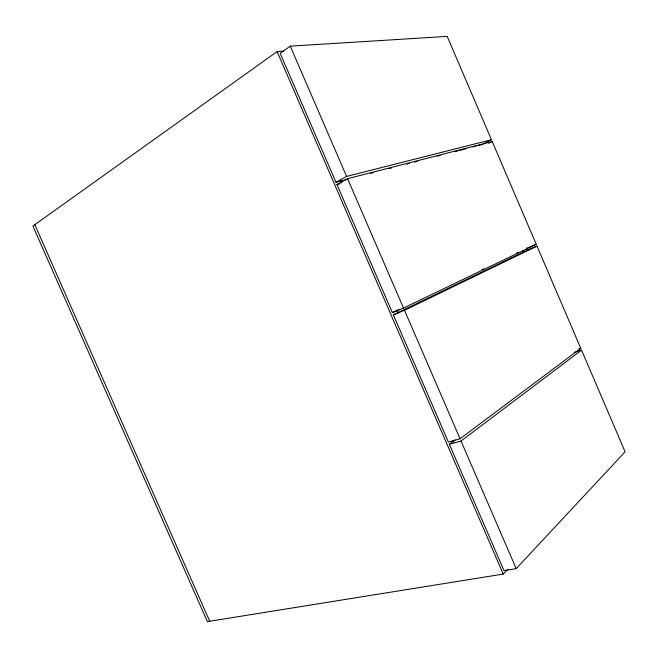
<?xml version="1.0" encoding="UTF-8"?>
<svg xmlns="http://www.w3.org/2000/svg" width="658" height="658" viewBox="0 0 658 658"><rect width="100%" height="100%" fill="white"/><g stroke="black" fill="none" stroke-linecap="round" stroke-linejoin="round"><path stroke-width="0.99" d="M455.106 439.98L449.34 444.282L504.02 570.634L516.209 568.644L625.1 451.807L581.549 350.122L574.105 352.515M283.697 51.135L277.108 51.587L32.9 226.048L207.385 621.621L503.247 574.072L507.844 569.219M449.34 444.282L461.019 441.033L581.549 350.122M460.057 438.787L580.784 348.337L537.002 246.108L527.083 250.221L393.328 314.845L448.378 442.053L460.057 438.787L404.497 310.305L537.002 246.108M482.725 144.225L491.444 139.718L447.185 36.379L290.277 46.167L280.168 53.356L335.967 182.291L346.881 179.478M335.967 182.291L346.601 176.41L491.444 139.718M336.937 184.544L347.58 178.688L492.217 141.528L536.237 244.307L403.519 308.043L392.357 312.608L336.937 184.544L339.915 183.763M488.73 143.321L492.217 141.528M392.357 312.608L398.83 309.515M481.977 269.681L483.827 268.793M516.16 253.305L518.01 252.425M527.222 248.066L536.237 244.307M393.328 314.845L404.497 310.305M578.925 348.937L580.784 348.337M370.701 173.334L373.678 172.569M388.565 168.728L391.543 167.963M406.43 164.122L409.408 163.357M414.367 162.074L417.345 161.309M437.192 156.193L440.169 155.428M455.056 151.587L458.034 150.822M460.016 150.304L465.971 148.774M472.921 146.981L475.899 146.216M477.881 145.698L480.858 144.933M34.816 224.674L209.713 621.251M290.277 46.167L346.601 176.41M347.58 178.688L403.519 308.043M461.019 441.033L516.209 568.644M340.499 180.202L341.724 183.031M396.774 310.272L397.991 313.093M453.041 440.342L453.855 442.225M277.108 51.587L503.247 574.072M526.49 248.05L527.297 249.941M522.608 250.468L523.423 252.359"/></g></svg>
